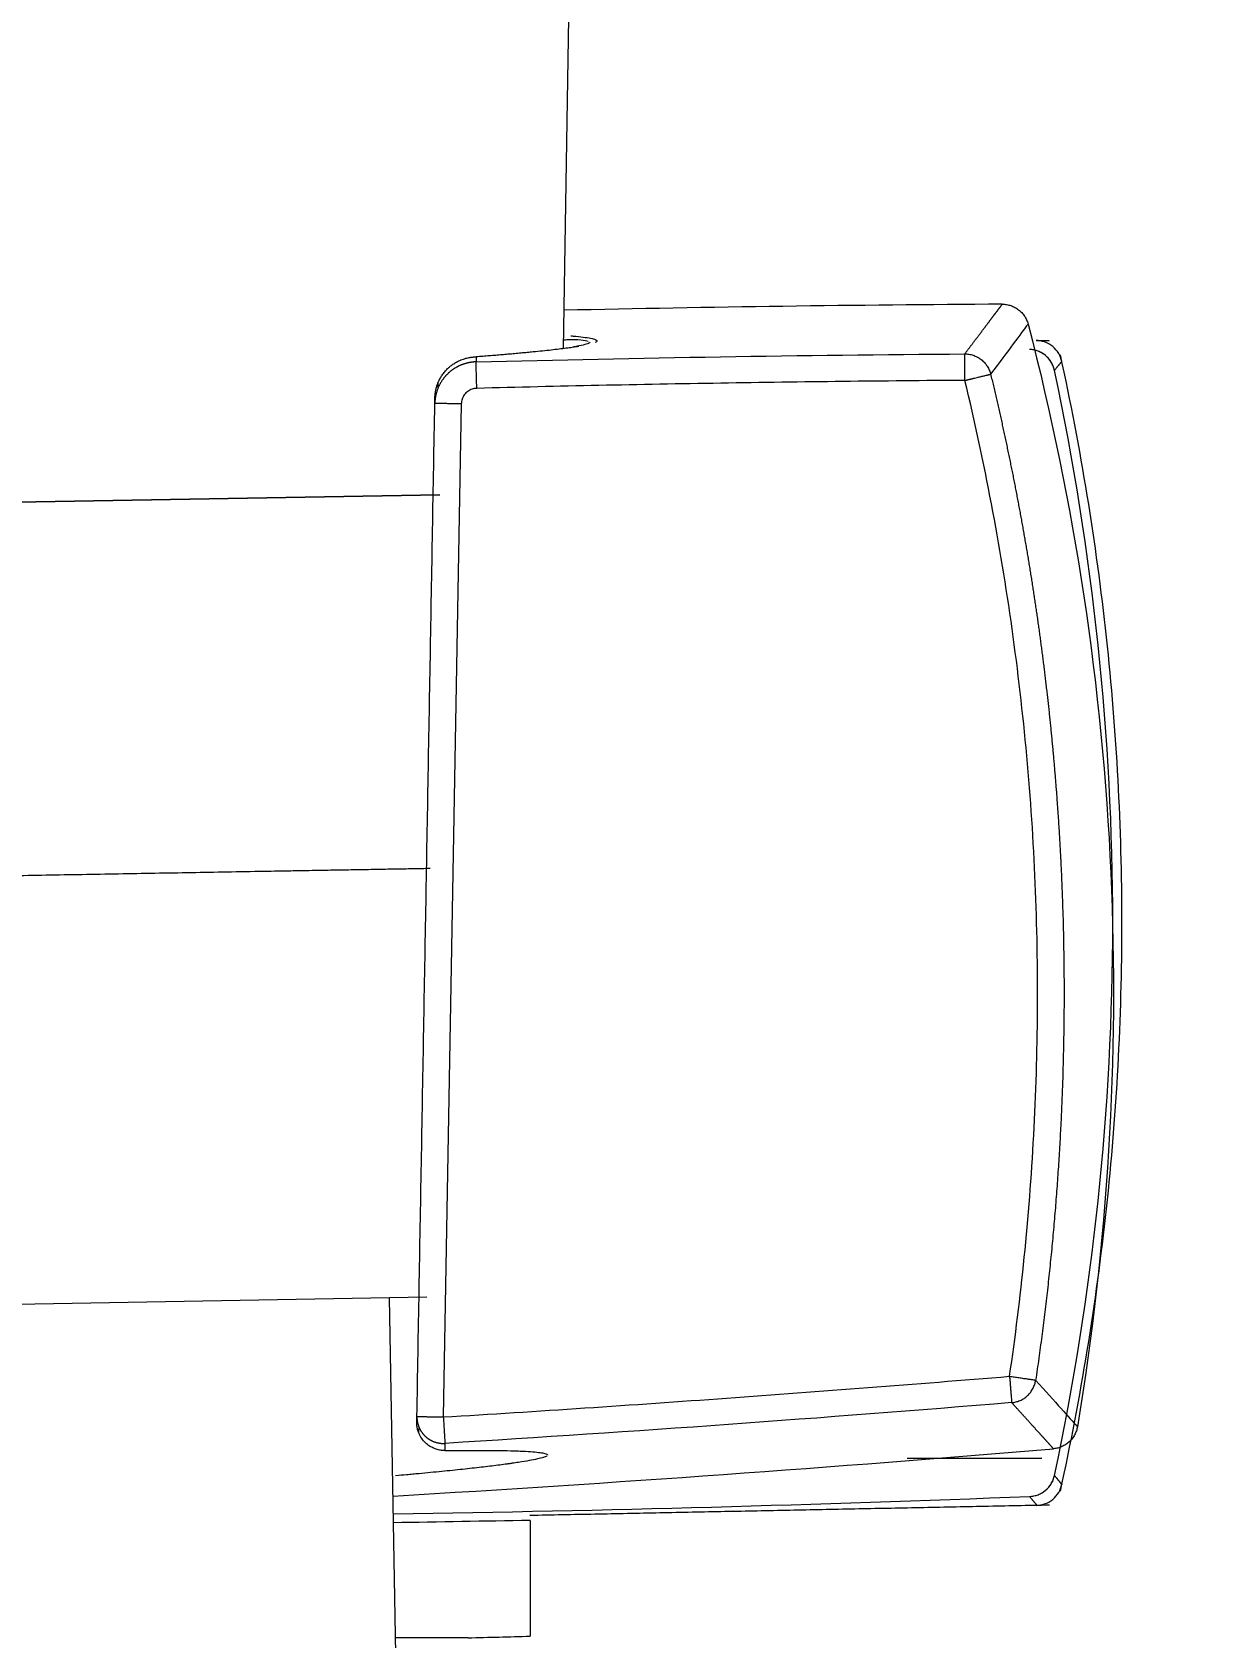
# Model space of a CAD drawing. Extents: x 8896 to 12055, y -91 to 2224.
# Drawn here: x 10835.73 to 10858.32, y 944.33 to 974.65 of the extents above; entities that cross this region are included whole.
import ezdxf

# ---------------------------------------------------------------- set-up
doc = ezdxf.new("R2010")
doc.units = 0
doc.header["$LTSCALE"] = 10
doc.header["$MEASUREMENT"] = 0
doc.header["$PDMODE"] = 3
doc.header["$PDSIZE"] = -10
doc.layers.get('0').update_dxf_attribs({"linetype": 'CONTINUOUS'})
doc.layers.get('DEFPOINTS').update_dxf_attribs({"linetype": 'CONTINUOUS'})
doc.layers.add('1', color=7, linetype='CONTINUOUS')
doc.styles.add('Daelim Dimension', font='')
doc.styles.get('Daelim Dimension').set_extended_font_data('나눔고딕')
doc.dimstyles.new('DEFAULT', dxfattribs={"dimscale": 2, "dimtxt": 2, "dimasz": 2, "dimexe": 0, "dimexo": 2, "dimgap": 1, "dimtad": 1, "dimdec": 1, "dimzin": 9, "dimdsep": 46, "dimtxsty": 'Daelim Dimension', "dimcen": 0.5, "dimclrd": 5, "dimclre": 5, "dimclrt": 256, "dimadec": 1, "dimazin": 0, "dimtfac": 1, "dimtdec": 1, "dimtix": 1, "dimtmove": 0, "dimatfit": 3, "dimfxl": 1, "dimtolj": 1, "dimtzin": 1, "dimlwd": 9, "dimlwe": 9, "dimarcsym": 0})

# ---------------------------------------------------------------- blocks, each defined once
blk = doc.blocks.new('*D20')
at = {"color": 5, "lineweight": 9, "ltscale": 0.5, "transparency": 16777216}
for p, q in [((10793.931, 1347.567), (11137.619, 1347.567)), ((11135.619, 1339.567), (11135.619, 394.013)), ((10969.817, 386.013), (11137.619, 386.013))]:
    blk.add_line(p, q, dxfattribs=at)
at = {"color": 5, "ltscale": 0.5, "transparency": 16777216}
for points in [[(11134.285, 1339.567), (11136.952, 1339.567), (11135.619, 1347.567)], [(11134.285, 394.013), (11136.952, 394.013), (11135.619, 386.013)]]:
    blk.add_solid(points, dxfattribs=at)
at = {"layer": 'DEFPOINTS', "color": 0, "ltscale": 0.5, "transparency": 16777216}
for p in [(10789.931, 1347.567), (10965.817, 386.013), (11135.619, 386.013)]:
    blk.add_point(p, dxfattribs=at)
at = {"color": 7, "ltscale": 0.5, "transparency": 16777216, "insert": (11119.913, 866.79), "char_height": 20, "attachment_point": 5, "rotation": 90, "style": 'Daelim Dimension'}
blk.add_mtext('\\A1;(1140)', dxfattribs=at)

msp = doc.modelspace()

# ---------------------------------------------------------------- linework, layer by layer
at = {"layer": '1', "color": 7, "linetype": 'Continuous', "lineweight": 18}
for p, q in [((10845.958, 980.81), (10845.766, 968.676)), ((10854.716, 968.826), (10854.716, 968.826)), ((10855.185, 968.433), (10855.185, 968.433)), ((10825.627, 965.603), (10843.431, 965.914)), ((10843.431, 965.914), (10825.64, 965.603)), ((10843.187, 950.757), (10827.485, 950.483)), ((10842.657, 940.747), (10842.482, 950.745)), ((10854.806, 947.712), (10852.261, 947.712)), ((10855.185, 947.222), (10855.185, 947.222)), ((10854.716, 946.828), (10854.716, 946.828)), ((10845.137, 946.545), (10845.137, 944.358)), ((10843.967, 944.327), (10842.594, 944.327))]:
    msp.add_line(p, q, dxfattribs=at)
at = {"layer": '1', "color": 7, "linetype": 'Continuous', "lineweight": 13}
msp.add_line((10843.838, 967.629), (10843.499, 948.497), dxfattribs=at)
at = {"layer": '1', "color": 7, "linetype": 'Continuous', "lineweight": 18}
msp.add_arc((10834.931, 1315.407), 371.19, 271.39491, 271.57558, dxfattribs=at)
for points, degree in [([(10854.06, 969.512), (10851.297, 969.496), (10848.535, 969.458), (10845.773, 969.397)], 3), ([(10854.547, 969.138), (10855.429, 965.75), (10856.479, 958.791), (10856.055, 951.766), (10855.48, 948.313)], 3), ([(10855.046, 968.263), (10855.034, 968.318), (10854.995, 968.418), (10854.885, 968.548), (10854.74, 968.633), (10854.633, 968.656), (10854.577, 968.658)], 3), ([(10854.953, 968.817), (10854.708, 968.822)], 1), ([(10843.398, 968.028), (10843.397, 967.922)], 1), ([(10855.046, 947.392), (10855.778, 950.819), (10856.517, 957.827), (10855.778, 964.835), (10855.046, 968.263)], 3), ([(10855.046, 947.392), (10855.778, 950.819), (10856.517, 957.827), (10855.778, 964.835), (10855.046, 968.263)], 3), ([(10843.338, 967.638), (10843.339, 967.655), (10843.339, 967.69), (10843.34, 967.725), (10843.34, 967.742)], 3), ([(10843, 948.506), (10843.338, 967.638)], 1), ([(10842.998, 948.397), (10842.998, 948.415), (10842.999, 948.451), (10842.999, 948.488), (10843, 948.506)], 3), ([(10843.034, 948.315), (10843.032, 948.204)], 1), ([(10842.55, 947.004), (10846.713, 947.25), (10850.873, 947.547), (10855.028, 947.897)], 3), ([(10854.577, 946.997), (10854.633, 946.999), (10854.739, 947.021), (10854.886, 947.107), (10854.994, 947.236), (10855.034, 947.337), (10855.046, 947.392)], 3), ([(10842.553, 946.669), (10846.562, 946.73), (10850.571, 946.84), (10854.577, 946.997)], 3), ([(10842.553, 946.669), (10846.562, 946.73), (10850.571, 946.84), (10854.577, 946.997)], 3), ([(10845.135, 946.642), (10854.953, 946.838)], 1), ([(10845.137, 946.545), (10844.277, 946.528), (10843.417, 946.513), (10842.556, 946.499)], 3)]:
    msp.add_open_spline(points, degree=degree, dxfattribs=at)
at = {"layer": '1', "color": 7, "linetype": 'Continuous', "lineweight": 13}
for points, knots in [([(10853.351, 968.573), (10853.356, 968.58), (10853.366, 968.593), (10853.381, 968.613), (10853.396, 968.633), (10853.41, 968.652), (10853.425, 968.671), (10853.439, 968.691), (10853.454, 968.709), (10853.468, 968.728), (10853.482, 968.747), (10853.496, 968.765), (10853.51, 968.783), (10853.523, 968.802), (10853.537, 968.819), (10853.55, 968.837), (10853.563, 968.855), (10853.577, 968.872), (10853.59, 968.889), (10853.602, 968.906), (10853.615, 968.923), (10853.628, 968.94), (10853.64, 968.956), (10853.652, 968.972), (10853.665, 968.988), (10853.677, 969.004), (10853.689, 969.02), (10853.7, 969.036), (10853.712, 969.051), (10853.724, 969.066), (10853.735, 969.081), (10853.746, 969.096), (10853.757, 969.111), (10853.768, 969.125), (10853.779, 969.14), (10853.79, 969.154), (10853.8, 969.168), (10853.811, 969.182), (10853.821, 969.195), (10853.831, 969.209), (10853.841, 969.222), (10853.851, 969.235), (10853.861, 969.248), (10853.87, 969.261), (10853.88, 969.273), (10853.889, 969.285), (10853.898, 969.298), (10853.907, 969.31), (10853.916, 969.321), (10853.925, 969.333), (10853.934, 969.345), (10853.942, 969.356), (10853.951, 969.367), (10853.959, 969.378), (10853.967, 969.389), (10853.975, 969.399), (10853.983, 969.41), (10853.991, 969.42), (10853.998, 969.43), (10854.006, 969.44), (10854.013, 969.449), (10854.02, 969.459), (10854.027, 969.468), (10854.034, 969.477), (10854.041, 969.486), (10854.047, 969.495), (10854.054, 969.503), (10854.058, 969.509), (10854.06, 969.512)], [0, 0, 0, 0, 0.015086, 0.030174, 0.045264, 0.060356, 0.07545, 0.090545, 0.105643, 0.120743, 0.135845, 0.150948, 0.166054, 0.181162, 0.196271, 0.211383, 0.226497, 0.241612, 0.25673, 0.27185, 0.286971, 0.302095, 0.31722, 0.332348, 0.347478, 0.362609, 0.377743, 0.392879, 0.408017, 0.423156, 0.438298, 0.453442, 0.468588, 0.483736, 0.498886, 0.514038, 0.529192, 0.544348, 0.559506, 0.574666, 0.589829, 0.604993, 0.620159, 0.635328, 0.650498, 0.665671, 0.680846, 0.696023, 0.711201, 0.726382, 0.741565, 0.756751, 0.771938, 0.787127, 0.802319, 0.817512, 0.832708, 0.847906, 0.863105, 0.878307, 0.893512, 0.908718, 0.923926, 0.939137, 0.954349, 0.969564, 0.984781, 1, 1, 1, 1]), ([(10845.906, 968.914), (10845.939, 968.912), (10846.044, 968.903), (10846.191, 968.886), (10846.318, 968.863), (10846.392, 968.839), (10846.411, 968.813), (10846.388, 968.795), (10846.367, 968.786)], [0, 0, 0, 0, 0.079786, 0.263902, 0.448123, 0.632168, 0.816249, 1, 1, 1, 1]), ([(10855.185, 968.433), (10855.185, 968.433), (10855.185, 968.432), (10855.184, 968.431), (10855.182, 968.429), (10855.18, 968.427), (10855.177, 968.423), (10855.174, 968.419), (10855.17, 968.414), (10855.165, 968.408), (10855.16, 968.402), (10855.154, 968.394), (10855.147, 968.386), (10855.14, 968.377), (10855.132, 968.368), (10855.123, 968.357), (10855.114, 968.346), (10855.105, 968.334), (10855.094, 968.321), (10855.083, 968.308), (10855.072, 968.294), (10855.059, 968.279), (10855.051, 968.268), (10855.046, 968.263)], [0, 0, 0, 0, 0.03418, 0.082447, 0.130716, 0.178988, 0.227262, 0.275538, 0.323817, 0.372098, 0.420382, 0.468668, 0.516957, 0.565249, 0.613543, 0.66184, 0.71014, 0.758443, 0.806748, 0.855057, 0.903368, 0.951683, 1, 1, 1, 1]), ([(10853.354, 968.074), (10853.358, 968.074), (10853.365, 968.076), (10853.376, 968.078), (10853.387, 968.081), (10853.398, 968.083), (10853.409, 968.086), (10853.42, 968.088), (10853.431, 968.091), (10853.443, 968.094), (10853.454, 968.097), (10853.466, 968.099), (10853.477, 968.102), (10853.489, 968.105), (10853.501, 968.108), (10853.513, 968.111), (10853.524, 968.114), (10853.548, 968.12), (10853.583, 968.129), (10853.624, 968.139), (10853.66, 968.147), (10853.694, 968.155), (10853.725, 968.162), (10853.754, 968.169), (10853.778, 968.175), (10853.795, 968.179), (10853.806, 968.182), (10853.813, 968.184), (10853.819, 968.186), (10853.825, 968.187), (10853.829, 968.189), (10853.833, 968.19), (10853.836, 968.19), (10853.839, 968.191), (10853.84, 968.191), (10853.84, 968.19)], [0, 0, 0, 0, 0.014219, 0.028632, 0.043239, 0.058038, 0.073027, 0.088206, 0.103572, 0.119123, 0.134856, 0.15077, 0.166862, 0.183129, 0.199567, 0.216174, 0.232946, 0.24988, 0.320664, 0.385867, 0.445562, 0.499889, 0.566214, 0.629818, 0.690943, 0.749899, 0.776889, 0.803997, 0.831257, 0.858702, 0.886367, 0.91429, 0.94251, 0.971066, 1, 1, 1, 1]), ([(10853.84, 968.19), (10853.849, 968.154), (10853.866, 968.081), (10853.892, 967.972), (10853.918, 967.862), (10853.943, 967.752), (10853.969, 967.643), (10853.993, 967.533), (10854.018, 967.423), (10854.043, 967.313), (10854.067, 967.203), (10854.091, 967.093), (10854.115, 966.983), (10854.138, 966.873), (10854.161, 966.763), (10854.184, 966.653), (10854.207, 966.543), (10854.23, 966.432), (10854.252, 966.322), (10854.274, 966.212), (10854.296, 966.101), (10854.317, 965.991), (10854.338, 965.88), (10854.359, 965.77), (10854.38, 965.659), (10854.401, 965.548), (10854.421, 965.438), (10854.441, 965.327), (10854.461, 965.216), (10854.48, 965.105), (10854.499, 964.994), (10854.518, 964.883), (10854.537, 964.773), (10854.556, 964.662), (10854.574, 964.55), (10854.592, 964.439), (10854.61, 964.328), (10854.627, 964.217), (10854.644, 964.106), (10854.661, 963.995), (10854.678, 963.883), (10854.695, 963.772), (10854.711, 963.661), (10854.727, 963.549), (10854.743, 963.438), (10854.758, 963.326), (10854.773, 963.215), (10854.788, 963.103), (10854.803, 962.992), (10854.818, 962.88), (10854.832, 962.768), (10854.846, 962.657), (10854.86, 962.545), (10854.873, 962.433), (10854.886, 962.322), (10854.899, 962.21), (10854.912, 962.098), (10854.925, 961.986), (10854.937, 961.874), (10854.949, 961.762), (10854.961, 961.65), (10854.972, 961.538), (10854.983, 961.426), (10854.994, 961.314), (10855.005, 961.202), (10855.016, 961.09), (10855.026, 960.978), (10855.036, 960.866), (10855.045, 960.754), (10855.055, 960.642), (10855.064, 960.53), (10855.073, 960.418), (10855.082, 960.305), (10855.09, 960.193), (10855.098, 960.081), (10855.106, 959.969), (10855.114, 959.856), (10855.122, 959.744), (10855.129, 959.632), (10855.136, 959.519), (10855.142, 959.407), (10855.149, 959.295), (10855.155, 959.182), (10855.161, 959.07), (10855.167, 958.958), (10855.172, 958.845), (10855.179, 958.701), (10855.186, 958.525), (10855.194, 958.317), (10855.201, 958.109), (10855.208, 957.902), (10855.213, 957.694), (10855.217, 957.486), (10855.221, 957.278), (10855.224, 957.07), (10855.226, 956.862), (10855.227, 956.654), (10855.227, 956.446), (10855.227, 956.238), (10855.225, 956.03), (10855.223, 955.822), (10855.219, 955.614), (10855.215, 955.406), (10855.21, 955.198), (10855.205, 954.991), (10855.198, 954.783), (10855.19, 954.575), (10855.182, 954.367), (10855.173, 954.159), (10855.162, 953.952), (10855.151, 953.744), (10855.139, 953.536), (10855.127, 953.329), (10855.113, 953.121), (10855.099, 952.914), (10855.083, 952.706), (10855.067, 952.499), (10855.05, 952.292), (10855.032, 952.085), (10855.013, 951.877), (10854.994, 951.67), (10854.973, 951.463), (10854.952, 951.257), (10854.93, 951.05), (10854.907, 950.843), (10854.883, 950.637), (10854.858, 950.43), (10854.832, 950.224), (10854.806, 950.017), (10854.778, 949.811), (10854.75, 949.605), (10854.721, 949.399), (10854.701, 949.262), (10854.691, 949.193)], [0, 0, 0, 0, 0.005883, 0.011766, 0.017648, 0.023531, 0.029414, 0.035296, 0.041179, 0.047062, 0.052944, 0.058827, 0.06471, 0.070592, 0.076475, 0.082358, 0.08824, 0.094123, 0.100005, 0.105888, 0.111771, 0.117653, 0.123536, 0.129418, 0.135301, 0.141183, 0.147066, 0.152948, 0.158831, 0.164713, 0.170596, 0.176478, 0.18236, 0.188243, 0.194125, 0.200008, 0.20589, 0.211772, 0.217655, 0.223537, 0.22942, 0.235302, 0.241184, 0.247067, 0.252949, 0.258831, 0.264714, 0.270596, 0.276478, 0.28236, 0.288243, 0.294125, 0.300007, 0.30589, 0.311772, 0.317654, 0.323536, 0.329418, 0.335301, 0.341183, 0.347065, 0.352947, 0.358829, 0.364712, 0.370594, 0.376476, 0.382358, 0.38824, 0.394122, 0.400005, 0.405887, 0.411769, 0.417651, 0.423533, 0.429415, 0.435297, 0.441179, 0.447061, 0.452944, 0.458826, 0.464708, 0.47059, 0.476472, 0.482354, 0.488236, 0.494118, 0.5, 0.510869, 0.521738, 0.532607, 0.543476, 0.554345, 0.565214, 0.576084, 0.586953, 0.597822, 0.608691, 0.61956, 0.630429, 0.641299, 0.652168, 0.663037, 0.673906, 0.684776, 0.695645, 0.706514, 0.717384, 0.728253, 0.739123, 0.749992, 0.760862, 0.771731, 0.782601, 0.79347, 0.80434, 0.81521, 0.826079, 0.836949, 0.847819, 0.858689, 0.869559, 0.880428, 0.891298, 0.902168, 0.913038, 0.923908, 0.934778, 0.945649, 0.956519, 0.967389, 0.978259, 0.98913, 1, 1, 1, 1]), ([(10854.198, 949.266), (10854.226, 949.262), (10854.256, 949.258), (10854.316, 949.249), (10854.346, 949.244), (10854.405, 949.236), (10854.435, 949.231), (10854.49, 949.223), (10854.516, 949.219), (10854.564, 949.212), (10854.586, 949.209), (10854.623, 949.204), (10854.639, 949.201), (10854.664, 949.197), (10854.673, 949.196), (10854.686, 949.194), (10854.69, 949.194), (10854.691, 949.193)], [0, 0, 0, 0, 0.125, 0.125, 0.25, 0.25, 0.375, 0.375, 0.5, 0.5, 0.625, 0.625, 0.75, 0.75, 0.875, 0.875, 1, 1, 1, 1]), ([(10855.028, 947.897), (10855.026, 947.9), (10855.021, 947.905), (10855.014, 947.913), (10855.007, 947.921), (10854.999, 947.929), (10854.992, 947.938), (10854.984, 947.946), (10854.976, 947.955), (10854.968, 947.964), (10854.959, 947.973), (10854.951, 947.983), (10854.942, 947.992), (10854.934, 948.002), (10854.925, 948.011), (10854.916, 948.021), (10854.907, 948.032), (10854.897, 948.042), (10854.888, 948.052), (10854.878, 948.063), (10854.868, 948.074), (10854.858, 948.085), (10854.848, 948.096), (10854.838, 948.107), (10854.828, 948.119), (10854.817, 948.13), (10854.806, 948.142), (10854.796, 948.154), (10854.785, 948.166), (10854.773, 948.179), (10854.762, 948.191), (10854.751, 948.204), (10854.739, 948.216), (10854.727, 948.229), (10854.715, 948.243), (10854.703, 948.256), (10854.691, 948.269), (10854.679, 948.283), (10854.666, 948.297), (10854.653, 948.311), (10854.641, 948.325), (10854.628, 948.339), (10854.615, 948.354), (10854.601, 948.368), (10854.588, 948.383), (10854.574, 948.398), (10854.561, 948.413), (10854.547, 948.428), (10854.533, 948.444), (10854.519, 948.459), (10854.504, 948.475), (10854.49, 948.491), (10854.475, 948.507), (10854.46, 948.523), (10854.445, 948.54), (10854.43, 948.557), (10854.415, 948.573), (10854.4, 948.59), (10854.384, 948.607), (10854.369, 948.625), (10854.353, 948.642), (10854.337, 948.66), (10854.321, 948.677), (10854.304, 948.695), (10854.288, 948.713), (10854.272, 948.731), (10854.255, 948.75), (10854.244, 948.762), (10854.238, 948.768)], [0, 0, 0, 0, 0.015219, 0.030436, 0.045651, 0.060863, 0.076074, 0.091282, 0.106489, 0.121693, 0.136895, 0.152095, 0.167292, 0.182488, 0.197682, 0.212873, 0.228062, 0.24325, 0.258435, 0.273618, 0.288799, 0.303978, 0.319154, 0.334329, 0.349502, 0.364672, 0.379841, 0.395007, 0.410172, 0.425334, 0.440494, 0.455652, 0.470808, 0.485962, 0.501114, 0.516264, 0.531412, 0.546558, 0.561702, 0.576844, 0.591984, 0.607121, 0.622257, 0.637391, 0.652523, 0.667652, 0.68278, 0.697905, 0.713029, 0.728151, 0.74327, 0.758388, 0.773504, 0.788617, 0.803729, 0.818838, 0.833946, 0.849052, 0.864155, 0.879257, 0.894357, 0.909455, 0.92455, 0.939644, 0.954736, 0.969826, 0.984914, 1, 1, 1, 1]), ([(10843, 948.506), (10842.999, 948.503), (10842.999, 948.496), (10843, 948.486), (10843, 948.475), (10843, 948.465), (10843.001, 948.455), (10843.002, 948.444), (10843.003, 948.434), (10843.005, 948.424), (10843.006, 948.414), (10843.008, 948.404), (10843.01, 948.394), (10843.013, 948.383), (10843.015, 948.373), (10843.018, 948.364), (10843.021, 948.354), (10843.024, 948.344), (10843.027, 948.334), (10843.03, 948.324), (10843.034, 948.315), (10843.038, 948.305), (10843.042, 948.296), (10843.046, 948.286), (10843.051, 948.277), (10843.055, 948.268), (10843.059, 948.26), (10843.062, 948.256), (10843.062, 948.255)], [0, 0, 0, 0, 0.039278, 0.078555, 0.117833, 0.15711, 0.196388, 0.235666, 0.274943, 0.314221, 0.353498, 0.392776, 0.432054, 0.471331, 0.510609, 0.549887, 0.589164, 0.628442, 0.667719, 0.706997, 0.746275, 0.785552, 0.82483, 0.864107, 0.903385, 0.942663, 0.98194, 1, 1, 1, 1]), ([(10843.53, 947.999), (10843.53, 947.991), (10843.53, 947.976), (10843.529, 947.953), (10843.529, 947.93), (10843.528, 947.908), (10843.528, 947.886), (10843.528, 947.871), (10843.527, 947.864)], [0, 0, 0, 0, 0.16616, 0.332523, 0.499088, 0.665856, 0.832827, 1, 1, 1, 1]), ([(10855.046, 947.392), (10855.048, 947.39), (10855.052, 947.385), (10855.058, 947.377), (10855.064, 947.37), (10855.07, 947.363), (10855.076, 947.356), (10855.081, 947.349), (10855.086, 947.343), (10855.092, 947.337), (10855.097, 947.33), (10855.102, 947.324), (10855.106, 947.319), (10855.111, 947.313), (10855.115, 947.307), (10855.12, 947.302), (10855.124, 947.297), (10855.128, 947.292), (10855.132, 947.287), (10855.136, 947.283), (10855.139, 947.278), (10855.143, 947.274), (10855.146, 947.27), (10855.149, 947.266), (10855.152, 947.262), (10855.155, 947.258), (10855.158, 947.255), (10855.161, 947.252), (10855.163, 947.249), (10855.166, 947.246), (10855.168, 947.243), (10855.17, 947.24), (10855.172, 947.238), (10855.174, 947.236), (10855.176, 947.234), (10855.177, 947.232), (10855.179, 947.23), (10855.18, 947.228), (10855.181, 947.227), (10855.182, 947.226), (10855.183, 947.225), (10855.184, 947.224), (10855.184, 947.223), (10855.185, 947.223), (10855.185, 947.222), (10855.185, 947.222), (10855.185, 947.222), (10855.185, 947.222)], [0, 0, 0, 0, 0.022738, 0.045475, 0.068211, 0.090947, 0.113682, 0.136417, 0.15915, 0.181883, 0.204616, 0.227348, 0.250079, 0.27281, 0.29554, 0.318269, 0.340998, 0.363726, 0.386453, 0.40918, 0.431906, 0.454632, 0.477357, 0.500082, 0.522806, 0.545529, 0.568252, 0.590974, 0.613696, 0.636417, 0.659137, 0.681857, 0.704577, 0.727296, 0.750014, 0.772732, 0.795449, 0.818166, 0.840882, 0.863598, 0.886313, 0.909028, 0.931742, 0.954456, 0.977169, 0.999882, 1, 1, 1, 1]), ([(10854.716, 946.828), (10854.716, 946.829), (10854.716, 946.829), (10854.715, 946.83), (10854.713, 946.832), (10854.71, 946.835), (10854.708, 946.839), (10854.704, 946.843), (10854.7, 946.848), (10854.695, 946.854), (10854.689, 946.861), (10854.683, 946.868), (10854.677, 946.876), (10854.669, 946.885), (10854.662, 946.895), (10854.653, 946.905), (10854.644, 946.916), (10854.634, 946.927), (10854.624, 946.94), (10854.613, 946.953), (10854.602, 946.967), (10854.59, 946.981), (10854.581, 946.992), (10854.577, 946.997)], [0, 0, 0, 0, 0.046138, 0.094424, 0.142648, 0.190808, 0.238906, 0.286942, 0.334915, 0.382826, 0.430674, 0.47846, 0.526184, 0.573845, 0.621444, 0.668981, 0.716455, 0.763868, 0.811218, 0.858507, 0.905733, 0.952898, 1, 1, 1, 1])]:
    msp.add_open_spline(points, degree=3, knots=knots, dxfattribs=at)
at = {"layer": '1', "color": 7, "linetype": 'Continuous', "lineweight": 18}
for points, knots in [([(10854.06, 969.512), (10854.088, 969.512), (10854.143, 969.507), (10854.196, 969.494), (10854.235, 969.481), (10854.248, 969.476), (10854.274, 969.465), (10854.286, 969.459), (10854.322, 969.44), (10854.345, 969.425), (10854.378, 969.4), (10854.389, 969.391), (10854.409, 969.372), (10854.419, 969.363), (10854.447, 969.333), (10854.464, 969.311), (10854.487, 969.277), (10854.494, 969.265), (10854.508, 969.24), (10854.514, 969.228), (10854.53, 969.191), (10854.54, 969.165), (10854.547, 969.138)], [0, 0, 0, 0, 0.125, 0.25, 0.25, 0.3125, 0.3125, 0.375, 0.375, 0.5, 0.5, 0.5625, 0.5625, 0.625, 0.625, 0.75, 0.75, 0.8125, 0.8125, 0.875, 0.875, 1, 1, 1, 1]), ([(10846.059, 968.714), (10846.021, 968.707), (10845.911, 968.691), (10845.735, 968.668), (10845.539, 968.645), (10845.374, 968.627), (10845.221, 968.612), (10845.084, 968.599), (10844.968, 968.588), (10844.847, 968.577), (10844.745, 968.568), (10844.664, 968.561), (10844.606, 968.556), (10844.548, 968.551), (10844.489, 968.546), (10844.429, 968.542), (10844.369, 968.537), (10844.308, 968.532), (10844.246, 968.527), (10844.183, 968.522), (10844.141, 968.519), (10844.119, 968.517)], [0, 0, 0, 0, 0.103525, 0.276805, 0.368077, 0.459088, 0.549948, 0.603049, 0.656488, 0.710289, 0.764475, 0.788199, 0.81188, 0.835519, 0.859119, 0.882682, 0.906209, 0.929702, 0.953164, 0.976596, 1, 1, 1, 1]), ([(10845.774, 968.84), (10845.795, 968.842), (10846.043, 968.853), (10846.177, 968.834), (10846.233, 968.816)], [0, 0, 0, 0, 0.079935, 1, 1, 1, 1]), ([(10846.267, 968.793), (10846.267, 968.786), (10846.238, 968.761), (10846.104, 968.73), (10845.958, 968.707)], [0, 0, 0, 0, 0.298086, 1, 1, 1, 1]), ([(10855.046, 968.263), (10855.04, 968.29), (10855.024, 968.342), (10855, 968.392), (10854.979, 968.427), (10854.971, 968.439), (10854.955, 968.461), (10854.947, 968.472), (10854.92, 968.503), (10854.901, 968.523), (10854.869, 968.55), (10854.858, 968.558), (10854.835, 968.574), (10854.824, 968.581), (10854.789, 968.602), (10854.764, 968.614), (10854.725, 968.629), (10854.712, 968.634), (10854.686, 968.642), (10854.672, 968.645), (10854.632, 968.653), (10854.605, 968.657), (10854.577, 968.658)], [0, 0, 0, 0, 0.125, 0.25, 0.25, 0.3125, 0.3125, 0.375, 0.375, 0.5, 0.5, 0.5625, 0.5625, 0.625, 0.625, 0.75, 0.75, 0.8125, 0.8125, 0.875, 0.875, 1, 1, 1, 1]), ([(10855.186, 968.429), (10855.174, 968.485), (10855.133, 968.589), (10855.019, 968.722), (10854.866, 968.807), (10854.755, 968.826), (10854.698, 968.827)], [0, 0, 0, 0, 0.24263, 0.499999, 0.757368, 1, 1, 1, 1]), ([(10844.118, 968.423), (10844.113, 968.423), (10844.103, 968.422), (10844.089, 968.422), (10844.074, 968.421), (10844.06, 968.419), (10844.045, 968.418), (10844.031, 968.416), (10844.016, 968.414), (10844.002, 968.412), (10843.987, 968.409), (10843.973, 968.406), (10843.958, 968.403), (10843.944, 968.399), (10843.929, 968.395), (10843.915, 968.391), (10843.9, 968.387), (10843.886, 968.382), (10843.872, 968.378), (10843.857, 968.372), (10843.843, 968.367), (10843.829, 968.361), (10843.815, 968.355), (10843.801, 968.349), (10843.787, 968.342), (10843.773, 968.335), (10843.76, 968.328), (10843.746, 968.321), (10843.733, 968.313), (10843.719, 968.305), (10843.706, 968.296), (10843.693, 968.288), (10843.68, 968.279), (10843.667, 968.27), (10843.654, 968.26), (10843.642, 968.251), (10843.63, 968.241), (10843.617, 968.23), (10843.605, 968.22), (10843.593, 968.209), (10843.582, 968.198), (10843.57, 968.187), (10843.559, 968.175), (10843.548, 968.164), (10843.537, 968.151), (10843.526, 968.139), (10843.515, 968.125), (10843.505, 968.112), (10843.494, 968.097), (10843.483, 968.082), (10843.472, 968.067), (10843.462, 968.051), (10843.452, 968.034), (10843.442, 968.017), (10843.432, 967.999), (10843.422, 967.981), (10843.413, 967.962), (10843.404, 967.942), (10843.396, 967.922), (10843.388, 967.901), (10843.38, 967.88), (10843.373, 967.858), (10843.367, 967.836), (10843.361, 967.813), (10843.356, 967.789), (10843.351, 967.765), (10843.347, 967.741), (10843.343, 967.716), (10843.341, 967.69), (10843.339, 967.664), (10843.339, 967.646), (10843.338, 967.638)], [0, 0, 0, 0, 0.011829, 0.023694, 0.035593, 0.047526, 0.059493, 0.071494, 0.083527, 0.095594, 0.107695, 0.119829, 0.131997, 0.1442, 0.156436, 0.168707, 0.181011, 0.193351, 0.205725, 0.218133, 0.230576, 0.243054, 0.255566, 0.268114, 0.280696, 0.293314, 0.305967, 0.318656, 0.33138, 0.344141, 0.356937, 0.369768, 0.382635, 0.395538, 0.408477, 0.42145, 0.434459, 0.447504, 0.460583, 0.473697, 0.486846, 0.50003, 0.512857, 0.525999, 0.539457, 0.553229, 0.567317, 0.581721, 0.59644, 0.611475, 0.626825, 0.642491, 0.658472, 0.674767, 0.691378, 0.708303, 0.725541, 0.743094, 0.760961, 0.779142, 0.797638, 0.816448, 0.835574, 0.855016, 0.874774, 0.89485, 0.915242, 0.935953, 0.956982, 0.978331, 1, 1, 1, 1]), ([(10843.34, 967.742), (10843.34, 967.747), (10843.341, 967.756), (10843.341, 967.771), (10843.342, 967.785), (10843.343, 967.8), (10843.345, 967.814), (10843.347, 967.829), (10843.349, 967.844), (10843.351, 967.858), (10843.353, 967.873), (10843.356, 967.887), (10843.359, 967.902), (10843.363, 967.917), (10843.366, 967.931), (10843.37, 967.946), (10843.375, 967.96), (10843.379, 967.974), (10843.384, 967.989), (10843.389, 968.003), (10843.395, 968.017), (10843.4, 968.031), (10843.414, 968.063), (10843.438, 968.111), (10843.477, 968.175), (10843.524, 968.238), (10843.574, 968.291), (10843.626, 968.338), (10843.682, 968.38), (10843.751, 968.423), (10843.818, 968.455), (10843.877, 968.476), (10843.923, 968.49), (10843.965, 968.5), (10844.003, 968.507), (10844.037, 968.512), (10844.068, 968.515), (10844.095, 968.517), (10844.112, 968.517), (10844.119, 968.517)], [0, 0, 0, 0, 0.011492, 0.023038, 0.034637, 0.046287, 0.057988, 0.069737, 0.081533, 0.093376, 0.105263, 0.117193, 0.129164, 0.141175, 0.153224, 0.16531, 0.17743, 0.189583, 0.201767, 0.213981, 0.226223, 0.23849, 0.250781, 0.308982, 0.370128, 0.434065, 0.500579, 0.549957, 0.608373, 0.675467, 0.75065, 0.794258, 0.834136, 0.870359, 0.903018, 0.932212, 0.958042, 0.980607, 1, 1, 1, 1]), ([(10855.158, 947.096), (10855.545, 948.864), (10856.125, 952.417), (10856.419, 957.827), (10856.125, 963.238), (10855.545, 966.791), (10855.158, 968.558)], [0, 0, 0, 0, 0.250028, 0.5, 0.749972, 1, 1, 1, 1]), ([(10843.527, 947.864), (10843.5, 947.864), (10843.473, 947.866), (10843.418, 947.874), (10843.39, 947.881), (10843.335, 947.899), (10843.308, 947.91), (10843.267, 947.932), (10843.253, 947.94), (10843.227, 947.957), (10843.213, 947.966), (10843.174, 947.997), (10843.149, 948.021), (10843.101, 948.076), (10843.08, 948.107), (10843.056, 948.151), (10843.051, 948.16), (10843.042, 948.179), (10843.038, 948.189), (10843.026, 948.218), (10843.019, 948.239), (10843.008, 948.282), (10843.004, 948.305), (10842.998, 948.35), (10842.997, 948.374), (10842.998, 948.397)], [0, 0, 0, 0, 0.125, 0.125, 0.25, 0.25, 0.375, 0.375, 0.4375, 0.4375, 0.5, 0.5, 0.625, 0.625, 0.75, 0.75, 0.78125, 0.78125, 0.8125, 0.8125, 0.875, 0.875, 0.9375, 0.9375, 1, 1, 1, 1]), ([(10855.48, 948.313), (10855.475, 948.286), (10855.462, 948.233), (10855.44, 948.182), (10855.42, 948.146), (10855.413, 948.134), (10855.398, 948.111), (10855.39, 948.099), (10855.364, 948.067), (10855.346, 948.047), (10855.315, 948.019), (10855.305, 948.01), (10855.283, 947.993), (10855.272, 947.985), (10855.237, 947.962), (10855.213, 947.949), (10855.175, 947.932), (10855.162, 947.927), (10855.136, 947.918), (10855.123, 947.914), (10855.083, 947.904), (10855.056, 947.9), (10855.028, 947.897)], [0, 0, 0, 0, 0.125, 0.25, 0.25, 0.3125, 0.3125, 0.375, 0.375, 0.5, 0.5, 0.5625, 0.5625, 0.625, 0.625, 0.75, 0.75, 0.8125, 0.8125, 0.875, 0.875, 1, 1, 1, 1]), ([(10843.062, 948.255), (10843.063, 948.253), (10843.066, 948.248), (10843.07, 948.241), (10843.076, 948.232), (10843.081, 948.223), (10843.087, 948.215), (10843.093, 948.206), (10843.099, 948.198), (10843.105, 948.19), (10843.112, 948.182), (10843.118, 948.174), (10843.125, 948.166), (10843.132, 948.158), (10843.139, 948.151), (10843.146, 948.144), (10843.153, 948.137), (10843.161, 948.13), (10843.169, 948.123), (10843.177, 948.116), (10843.185, 948.108), (10843.195, 948.101), (10843.204, 948.094), (10843.215, 948.086), (10843.226, 948.079), (10843.237, 948.072), (10843.249, 948.064), (10843.262, 948.057), (10843.276, 948.05), (10843.29, 948.044), (10843.304, 948.037), (10843.32, 948.031), (10843.336, 948.025), (10843.353, 948.02), (10843.37, 948.015), (10843.388, 948.01), (10843.406, 948.006), (10843.426, 948.003), (10843.445, 948), (10843.466, 947.999), (10843.487, 947.998), (10843.508, 947.998), (10843.523, 947.998), (10843.53, 947.999)], [0, 0, 0, 0, 0.009906, 0.028241, 0.046576, 0.064912, 0.083247, 0.101582, 0.119918, 0.138253, 0.156588, 0.174923, 0.193259, 0.211594, 0.229929, 0.248265, 0.2666, 0.284066, 0.302391, 0.321576, 0.341619, 0.362523, 0.384285, 0.406908, 0.430389, 0.45473, 0.47993, 0.505989, 0.532908, 0.560687, 0.589324, 0.618821, 0.649177, 0.680393, 0.712467, 0.745402, 0.779195, 0.813848, 0.84936, 0.885731, 0.922961, 0.961051, 1, 1, 1, 1]), ([(10845.457, 947.764), (10845.455, 947.763), (10845.453, 947.761), (10845.437, 947.751), (10845.395, 947.733), (10845.285, 947.705), (10845.129, 947.674), (10844.994, 947.651), (10844.881, 947.634), (10844.842, 947.628), (10844.779, 947.619), (10844.758, 947.616), (10844.715, 947.61), (10844.604, 947.595), (10844.384, 947.567), (10844.052, 947.528), (10843.679, 947.489), (10843.403, 947.461), (10843.186, 947.44), (10843.112, 947.433), (10842.999, 947.423), (10842.96, 947.419), (10842.883, 947.412), (10842.776, 947.402), (10842.668, 947.393), (10842.598, 947.387)], [0, 0, 0, 0, 0.017979, 0.017979, 0.112105, 0.206232, 0.300358, 0.394485, 0.394485, 0.441548, 0.441548, 0.46508, 0.46508, 0.488611, 0.582738, 0.676864, 0.77099, 0.865117, 0.865117, 0.91218, 0.91218, 0.935712, 0.935712, 0.959243, 1, 1, 1, 1]), ([(10843.527, 947.864), (10843.665, 947.865), (10843.925, 947.867), (10844.273, 947.867), (10844.578, 947.865), (10844.753, 947.861), (10844.874, 947.857), (10844.932, 947.855), (10844.986, 947.852), (10845.021, 947.851), (10845.038, 947.85), (10845.12, 947.845), (10845.235, 947.837), (10845.362, 947.822), (10845.441, 947.804), (10845.463, 947.791), (10845.466, 947.782), (10845.466, 947.78), (10845.466, 947.779)], [0, 0, 0, 0, 0.108731, 0.217463, 0.326194, 0.434925, 0.434925, 0.489291, 0.516474, 0.516474, 0.543656, 0.543656, 0.652388, 0.761119, 0.86985, 0.978582, 0.978582, 1, 1, 1, 1]), ([(10854.577, 946.997), (10854.605, 946.998), (10854.659, 947.005), (10854.712, 947.02), (10854.751, 947.035), (10854.763, 947.041), (10854.788, 947.053), (10854.8, 947.059), (10854.836, 947.08), (10854.858, 947.096), (10854.89, 947.123), (10854.9, 947.132), (10854.92, 947.152), (10854.929, 947.162), (10854.956, 947.193), (10854.972, 947.215), (10854.993, 947.251), (10855, 947.263), (10855.012, 947.288), (10855.017, 947.3), (10855.032, 947.339), (10855.04, 947.365), (10855.046, 947.392)], [0, 0, 0, 0, 0.125, 0.25, 0.25, 0.3125, 0.3125, 0.375, 0.375, 0.5, 0.5, 0.5625, 0.5625, 0.625, 0.625, 0.75, 0.75, 0.8125, 0.8125, 0.875, 0.875, 1, 1, 1, 1]), ([(10854.698, 946.828), (10854.755, 946.829), (10854.866, 946.847), (10855.019, 946.933), (10855.133, 947.066), (10855.174, 947.17), (10855.186, 947.226)], [0, 0, 0, 0, 0.242632, 0.500001, 0.75737, 1, 1, 1, 1])]:
    msp.add_open_spline(points, degree=3, knots=knots, dxfattribs=at)
at = {"layer": '1', "color": 7, "linetype": 'Continuous', "lineweight": 13}
for points in [[(10854.547, 969.138), (10854.479, 969.046), (10854.293, 968.797), (10854.008, 968.415), (10853.84, 968.19)], [(10844.118, 968.423), (10847.195, 968.501), (10850.273, 968.552), (10853.351, 968.573)], [(10844.119, 968.517), (10844.119, 968.486), (10844.119, 968.455), (10844.118, 968.423)], [(10853.354, 968.074), (10851.816, 968.063), (10848.742, 968.027), (10845.667, 967.963), (10844.131, 967.923)], [(10854.198, 949.266), (10854.416, 950.749), (10854.726, 953.774), (10854.764, 958.566), (10854.321, 963.406), (10853.726, 966.527), (10853.354, 968.074)], [(10844.131, 967.923), (10844.099, 967.923), (10844.04, 967.912), (10843.957, 967.869), (10843.892, 967.803), (10843.849, 967.72), (10843.839, 967.66), (10843.838, 967.629)], [(10843.499, 948.497), (10845.283, 948.606), (10848.851, 948.844), (10852.414, 949.119), (10854.198, 949.266)], [(10854.691, 949.193), (10854.878, 948.985), (10855.196, 948.63), (10855.404, 948.398), (10855.48, 948.313)], [(10854.238, 948.768), (10850.672, 948.474), (10847.102, 948.217), (10843.53, 947.999)]]:
    msp.add_open_spline(points, degree=3, dxfattribs=at)
for points, weights, degree in [([(10844.131, 967.923), (10844.123, 968.206), (10844.118, 968.412), (10844.118, 968.423)], [1.17153772745, 0.949024267725, 0.942989015861, 1.15343197186], 3), ([(10843.838, 967.629), (10843.338, 967.638), (10843.338, 967.638)], [1, 0.707107425535, 1], 2), ([(10854.198, 949.266), (10854.236, 948.787), (10854.238, 948.768)], [1, 0.72095436586, 1], 2)]:
    msp.add_rational_spline(points, weights, degree=degree, dxfattribs=at)
at = {"layer": '1', "color": 7, "linetype": 'Continuous', "lineweight": 18}
for points, weights in [([(10853.354, 968.074), (10853.351, 968.554), (10853.351, 968.573)], [1, 0.720952479419, 1]), ([(10853.351, 968.573), (10853.747, 968.576), (10853.84, 968.19)], [1, 0.783635451115, 1]), ([(10854.238, 948.768), (10854.633, 948.802), (10854.691, 949.193)], [1, 0.783637183882, 1]), ([(10843.499, 948.497), (10843.529, 948.017), (10843.53, 947.999)], [1, 0.720642150036, 1])]:
    msp.add_rational_spline(points, weights, degree=2, dxfattribs=at)
msp.add_rational_spline([(10826.359, 958.565), (10829.658, 958.623), (10834.842, 958.713), (10839.955, 958.802), (10843.25, 958.86)], [0.855502798544, 0.836657113347, 1, 0.838542681059, 0.855091981358], degree=2, knots=[0, 0, 0, 0.502903, 0.502903, 1, 1, 1], dxfattribs=at)
at = {"layer": '1', "color": 7, "linetype": 'Continuous', "lineweight": 13}
msp.add_rational_spline([(10843, 948.506), (10843, 948.506), (10843.146, 948.504), (10843.292, 948.501), (10843.499, 948.497)], [1, 0.92387950029, 1, 0.92387950029, 1], degree=2, knots=[0, 0, 0, 0.5, 0.5, 1, 1, 1], dxfattribs=at)

# ---------------------------------------------------------------- dimensions: what is measured, and where the dimension line sits
at = {"color": 5, "ltscale": 0.5}
dim = msp.add_linear_dim(base=(11135.619, 386.013), p1=(10789.931, 1347.567), p2=(10965.817, 386.013), angle=90, text='(1140)', dimstyle='DEFAULT', override={"dimtxt": 10, "dimasz": 4, "dimexe": 1, "dimdec": 0, "dimclrt": 7}, dxfattribs=at)
dim.commit()
dim.dimension.update_dxf_attribs({"geometry": '*D20', "text_midpoint": (11119.913, 866.79)})

doc.saveas('drawing.dxf')
